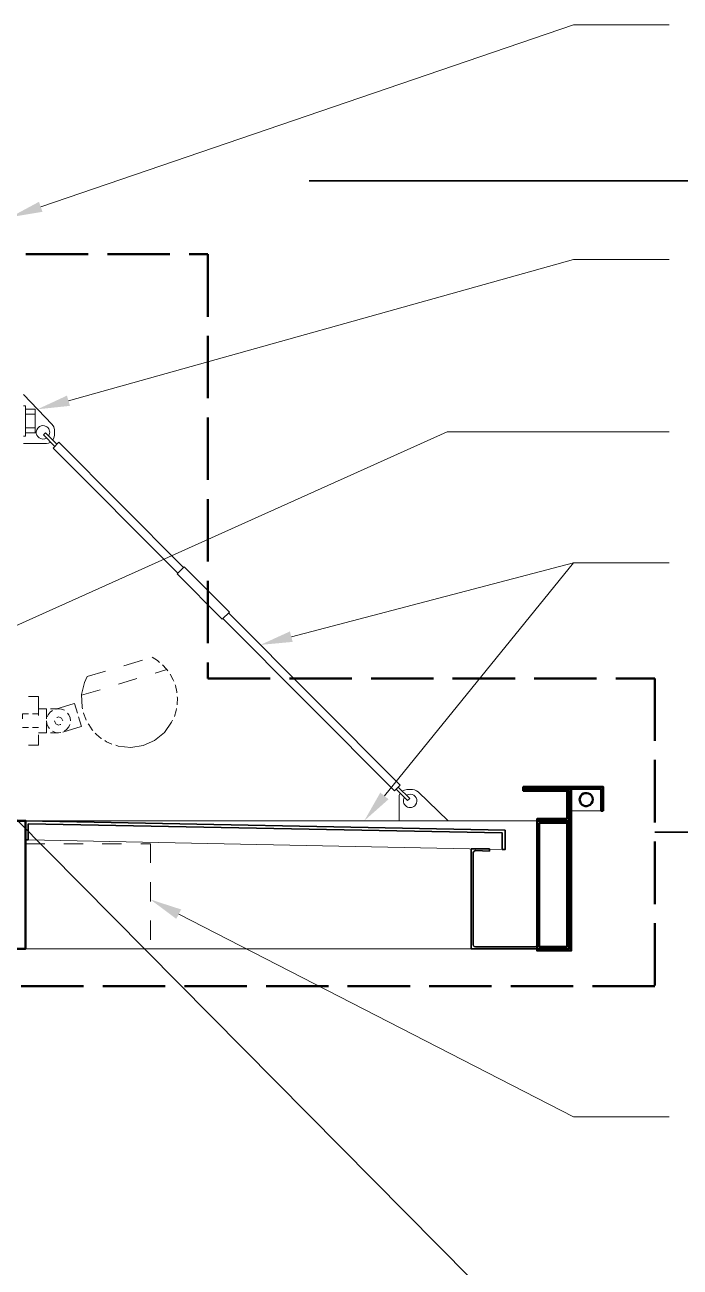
# Model space of a CAD drawing. Header units: inches. Extents: x 5 to 516, y -193 to 129.
# Drawn here: x 355.43 to 358.85, y -36.96 to -30.49 of the extents above; entities that cross this region are included whole.
import ezdxf

# ---------------------------------------------------------------- set-up
doc = ezdxf.new("R2010")
doc.units = ezdxf.units.IN
doc.header["$MEASUREMENT"] = 0
doc.linetypes.add('PDF_IMPORT', pattern=[1, 0.8, -0.2])
doc.layers.add('PDF5_Geometry', color=7, linetype='Continuous')
doc.layers.add('PDF5_Solid Fills', color=7, linetype='Continuous')

msp = doc.modelspace()

# ---------------------------------------------------------------- linework, layer by layer
at = {"layer": 'PDF5_Geometry', "lineweight": 15}
for points in [[(355.5132516, -31.4367876), (358.2899186, -30.4878986), (358.7899186, -30.4878986)], [(355.657697, -32.4467873), (358.2899194, -31.7112316), (358.7899195, -31.7112316)], [(355.4232519, -32.4134542), (355.5721408, -32.5701208)], [(355.4232519, -32.6312321), (355.4332519, -32.6312321), (355.4332519, -32.4734544), (355.4232519, -32.4734544)], [(355.4332504, -32.49012), (355.4843615, -32.49012)], [(355.4843617, -32.614565), (355.4843617, -32.4901206)], [(355.4332504, -32.5167867), (355.4843615, -32.5167867)], [(354.689919, -33.9312313), (357.6321415, -32.609009), (358.7899192, -32.609009)], [(355.4332504, -32.5878983), (355.4843615, -32.5878983)], [(355.4332504, -32.614565), (355.4843615, -32.614565)], [(355.5976972, -32.6734538), (355.5388083, -32.6145649), (355.5276972, -32.6245649), (355.5865861, -32.6845649)], [(355.5765858, -32.6523424), (355.5821414, -32.6401202), (355.5843636, -32.627898), (355.5843636, -32.5990091), (355.5810302, -32.5834535), (355.5721414, -32.5701202)], [(355.4232519, -32.6690095), (355.5432519, -32.6690095), (355.554363, -32.6678984), (355.5654741, -32.6623429)], [(355.5232511, -32.6467866), (355.5343622, -32.6456755), (355.5443622, -32.6412311)], [(356.2276953, -33.3445648), (355.5788064, -32.6934536)], [(355.5788079, -32.6934541), (355.6076968, -32.6634541)], [(356.2576952, -33.3156759), (355.6076952, -32.6634536)], [(356.4965861, -33.5478985), (356.4588084, -33.5845652), (356.2243639, -33.3490096), (356.2610306, -33.312343)], [(356.4965846, -33.5478989), (356.261029, -33.3123433)], [(356.8199195, -33.6767871), (358.2899196, -33.2923426), (358.7899196, -33.2923426)], [(357.3054746, -34.5056762), (358.2899191, -33.2923428)], [(357.3565858, -34.4801206), (356.4632524, -33.5812316)], [(357.3565858, -34.4801206), (357.3865858, -34.4501206), (356.4921413, -33.5512317)], [(356.1321414, -33.8101206), (356.1221414, -33.8012317), (356.0943636, -33.783454)], [(356.1754741, -33.8545644), (356.1688074, -33.8456755), (356.1488074, -33.8234533)], [(356.2065839, -33.90901), (356.2032506, -33.9012322), (356.1876951, -33.8723434), (356.1876951, -33.8712322)], [(355.502141, -33.987898), (355.4499188, -33.987898)], [(356.2232511, -33.9690099), (356.22214, -33.9634543), (356.2154733, -33.9312321), (356.2132511, -33.9278987)], [(355.5432516, -34.1045654), (355.5432516, -34.0523432), (355.5021404, -34.0523432)], [(355.6065857, -34.0523432), (355.5643635, -34.0523432)], [(355.6376956, -34.0601207), (355.62214, -34.0545651), (355.6065844, -34.0523429), (355.5954733, -34.053454)], [(355.6888069, -34.0245654), (355.7043624, -34.0745654)], [(356.2099183, -34.0923427), (356.2188072, -34.0612316), (356.2210294, -34.0512316)], [(356.2243633, -34.0312318), (356.2243633, -34.0290096), (356.2254744, -33.9956762), (356.2243633, -33.9901207)], [(355.4499188, -34.0790088), (355.4188076, -34.0790088), (355.4188076, -34.1045643)], [(355.4710289, -34.0790088), (355.50214, -34.0790088)], [(355.5432516, -34.1156762), (355.5454738, -34.1312318), (355.5521404, -34.1456762), (355.5588071, -34.1556762)], [(355.5743637, -34.0612317), (355.5621414, -34.0701206), (355.5521414, -34.0834539), (355.547697, -34.0945651)], [(355.5854743, -34.1156762), (355.5876965, -34.123454), (355.592141, -34.1301207), (355.5988077, -34.1345651), (355.6065854, -34.1367873), (355.6143632, -34.1345651), (355.6176966, -34.133454)], [(355.6276948, -34.1156762), (355.6254726, -34.1078984), (355.6210282, -34.1012318), (355.6143615, -34.0967873), (355.6065837, -34.0945651), (355.5988059, -34.0967873), (355.5965837, -34.0978984)], [(355.6688077, -34.1145651), (355.6665854, -34.0990096), (355.6599188, -34.083454), (355.6532521, -34.0745651)], [(355.7099182, -34.0945648), (355.7254738, -34.1445648)], [(355.7354739, -34.0723424), (355.736585, -34.0756757), (355.7476961, -34.1056757), (355.7499183, -34.1112313)], [(355.4188076, -34.1501204), (355.4499188, -34.1501204)], [(355.4710289, -34.1501204), (355.50214, -34.1501204)], [(355.5432516, -34.1767871), (355.5021404, -34.1767871)], [(355.5432516, -34.1256758), (355.5432516, -34.1767869)], [(355.6065857, -34.1767871), (355.5643635, -34.1767871)], [(355.5754736, -34.1690096), (355.589918, -34.1756763), (355.6065847, -34.1767874), (355.6176958, -34.1756763)], [(355.6376956, -34.1678986), (355.6499178, -34.1590097), (355.6599178, -34.1456764), (355.6654733, -34.1345652)], [(355.7599196, -34.1301201), (355.7632529, -34.1345645), (355.7821418, -34.1612312), (355.784364, -34.1645645)], [(355.7976958, -34.1790092), (355.8043625, -34.1856759), (355.828807, -34.206787), (355.8299181, -34.206787)], [(355.502141, -34.2412312), (355.4499188, -34.2412312)], [(355.8476972, -34.2178977), (355.8565861, -34.2234532), (355.8843639, -34.2367866)], [(357.4254742, -34.5301208), (357.3665853, -34.4701208)], [(357.376585, -34.4601202), (357.436585, -34.5190091), (357.4254739, -34.5301202)], [(357.3876957, -34.4923434), (357.3821401, -34.5034545), (357.381029, -34.5145656)], [(357.4221399, -34.4734542), (357.4099176, -34.4756764), (357.3976954, -34.4812319)], [(357.4399182, -34.496787), (357.4299182, -34.4978981), (357.4199182, -34.5023425)], [(357.4799176, -34.4856759), (357.4721398, -34.4790092), (357.4621398, -34.4745648), (357.4510287, -34.4734537), (357.4221398, -34.4734537)], [(357.6376957, -34.6356766), (357.4799179, -34.4856766)], [(357.3810293, -34.5145647), (357.3810293, -34.6356758)], [(355.3843635, -34.6256758), (357.9243637, -37.1912315), (358.7888081, -37.1912315)], [(355.4321404, -34.6356766), (358.1010294, -34.6356766)], [(358.4343628, -34.5834542), (358.2788072, -34.5834542)], [(357.9188078, -34.7845651), (355.4476965, -34.7356762)], [(356.2332518, -35.1223427), (358.2899186, -36.1790095), (358.7899186, -36.1790095)], [(355.4343626, -35.3023433), (358.1010294, -35.3023433)]]:
    msp.add_lwpolyline(points, dxfattribs=at)
at = {"layer": 'PDF5_Geometry', "lineweight": 35}
for points in [[(356.9132513, -31.3012308), (361.9243629, -31.3012308)], [(357.9343628, -34.6845646), (355.4343626, -34.6356757)], [(355.4343626, -34.7356759), (355.4343626, -34.6356759)], [(355.4476954, -34.6523426), (355.4476954, -34.7356759), (355.434362, -34.7356759)], [(357.9188078, -34.7845652), (357.9188078, -34.6990096), (355.4476965, -34.6523429)], [(357.9188078, -34.7845651), (357.9343634, -34.7845651), (357.9343634, -34.6845651)], [(358.7143627, -34.6945653), (359.4410295, -34.6945653)], [(358.1010294, -35.3023433), (357.7576961, -35.3023433), (357.7576961, -34.7812322)], [(357.7576972, -34.7812314), (357.8521416, -34.7823425), (357.8521416, -34.7934536), (357.7788083, -34.7912314)], [(357.7788067, -34.7912315), (357.7732512, -34.7934537), (357.7688067, -34.796787), (357.7676956, -34.8023426)], [(357.7676961, -34.802343), (357.7676961, -35.2812319), (357.7688072, -35.2867875), (357.7732516, -35.2901208), (357.7788072, -35.292343)], [(357.7788067, -35.2923426), (358.091029, -35.2923426), (358.0954734, -35.2901203), (358.0999179, -35.286787), (358.101029, -35.2812315)], [(357.7576954, -35.3023433), (358.1010287, -35.3023433)]]:
    msp.add_lwpolyline(points, dxfattribs=at)
at = {"layer": 'PDF5_Geometry', "linetype": 'PDF_IMPORT', "lineweight": 50, "ltscale": 0.406667}
msp.add_lwpolyline([(358.7143627, -33.893454), (358.7143627, -35.4967876), (353.7343631, -35.4967878), (353.7343615, -31.6834537), (356.3843632, -31.6834533), (356.3843635, -33.8934537), (358.7143638, -33.893454)], dxfattribs=at)
at = {"layer": 'PDF5_Geometry', "linetype": 'PDF_IMPORT', "lineweight": 15, "ltscale": 0.041826}
for points in [[(355.7310287, -34.0523426), (355.7288065, -34.0434537), (355.7265863, -33.9778984), (355.7421397, -33.9145643), (355.7554731, -33.8845643), (356.0943623, -33.7834534)], [(355.7265854, -33.9812316), (356.17103, -33.8478976)], [(355.5921407, -34.0534543), (355.7254742, -34.0134544)]]:
    msp.add_lwpolyline(points, dxfattribs=at)
at = {"layer": 'PDF5_Geometry', "linetype": 'PDF_IMPORT', "lineweight": 15, "ltscale": 0.042222}
msp.add_lwpolyline([(355.502141, -33.987898), (355.502141, -34.2412321)], dxfattribs=at)
at = {"layer": 'PDF5_Geometry', "linetype": 'PDF_IMPORT', "lineweight": 15, "ltscale": 0.028974}
msp.add_lwpolyline([(355.9043627, -34.2423434), (355.917696, -34.2467878), (355.9832525, -34.253454), (356.0476967, -34.2434543), (356.1065843, -34.2167873), (356.1576967, -34.1756764), (356.1954739, -34.1223427), (356.2010295, -34.1112316)], dxfattribs=at)
at = {"layer": 'PDF5_Geometry', "linetype": 'PDF_IMPORT', "lineweight": 15, "ltscale": 0.041515}
msp.add_lwpolyline([(355.628807, -34.1734539), (355.7621406, -34.1334541)], dxfattribs=at)
at = {"layer": 'PDF5_Geometry', "lineweight": 50}
for points in [[(358.0288068, -34.4690092), (358.0288068, -34.4590092), (358.4454735, -34.4590092), (358.4454735, -34.5834536)], [(358.2788068, -35.3023433), (358.2788068, -35.3123433), (358.101029, -35.3123433), (358.101029, -35.3023433), (358.2676957, -35.3023433), (358.2676957, -34.4790099), (358.0288068, -34.4790099), (358.0288068, -34.4690099), (358.2788068, -34.4690099), (358.2788068, -35.3123433)], [(358.2788068, -34.4690099), (358.4343624, -34.4690099), (358.4343624, -34.5834543), (358.4454735, -34.5834543)], [(358.3843634, -34.5445655), (358.3888079, -34.5356766), (358.3910301, -34.5245655), (358.3888079, -34.5145654), (358.3843634, -34.5045654)], [(358.3243634, -34.5145654), (358.3221412, -34.5245655), (358.3243634, -34.5356766)], [(355.4343626, -35.2923433), (355.4343626, -35.3023433), (355.4343626, -34.6356766), (355.2676959, -34.6356766), (355.2676959, -35.3023433), (355.4343626, -35.3023433)], [(358.2676961, -35.2923433), (358.2676961, -35.3023433), (358.2676961, -34.6356766), (358.1010294, -34.6356766), (358.1010294, -35.3023433), (358.2676961, -35.3023433)], [(358.1121398, -34.6456762), (358.2576954, -34.6456762), (358.2576954, -35.2923428)], [(358.1121401, -34.6456762), (358.1121401, -35.2923428)], [(358.2576954, -35.2923426), (358.1121398, -35.2923426)]]:
    msp.add_lwpolyline(points, dxfattribs=at)
msp.add_lwpolyline([(358.2576954, -34.6256758), (358.2576954, -34.4790092), (358.2676954, -34.4790092), (358.2676954, -34.6356758), (358.1010287, -34.6356758), (358.1010287, -34.6256758)], close=True, dxfattribs=at)
at = {"layer": 'PDF5_Geometry', "linetype": 'PDF_IMPORT', "lineweight": 15, "ltscale": 0.044444}
msp.add_lwpolyline([(355.4343626, -35.3023433), (355.4343626, -34.7556767), (356.0854746, -34.7556762), (356.0854744, -35.3023428), (355.4343635, -35.3023433)], dxfattribs=at)
at = {"layer": 'PDF5_Geometry', "lineweight": 15}
for centre, radius, start, end in [((355.5254733, -32.610907), 0.0346945, 326.3735473, 143.19126676), ((357.4390477, -34.5316924), 0.035315, 148.90498418, 324.21527741)]:
    msp.add_arc(centre, radius, start, end, dxfattribs=at)
for points in [[(355.4976955, -32.5901199), (355.4791955, -32.6133422), (355.49514, -32.642157), (355.5232511, -32.6467866)], [(357.467696, -34.5523426), (357.4847145, -34.5295833), (357.4689367, -34.4981203), (357.4399182, -34.496787)]]:
    msp.add_open_spline(points, degree=3, dxfattribs=at)
at = {"layer": 'PDF5_Geometry', "lineweight": 50}
for points in [[(358.3843634, -34.5045654), (358.3652523, -34.4824914), (358.3325857, -34.4884729), (358.3243634, -34.5145654)], [(358.3243634, -34.5356766), (358.3344375, -34.5629914), (358.3669375, -34.567658), (358.3843634, -34.5445655)]]:
    msp.add_open_spline(points, degree=3, dxfattribs=at)
at = {"layer": 'PDF5_Solid Fills', "lineweight": 50, "transparency": 33554559}
for points in [[(355.5221402, -31.4623421), (355.3554735, -31.4901199), (355.5043624, -31.4101199)], [(355.6654733, -32.473454), (355.4965844, -32.4912318), (355.6499178, -32.4201207)], [(356.8265859, -33.7034538), (356.6588081, -33.7190093), (356.8121415, -33.6490093)], [(357.3265859, -34.5234533), (357.1999193, -34.6356755), (357.2832526, -34.4890088)], [(356.219919, -35.1467873), (356.0843634, -35.0456762), (356.2454746, -35.0978984)]]:
    msp.add_solid(points, dxfattribs=at)

doc.saveas('drawing.dxf')
